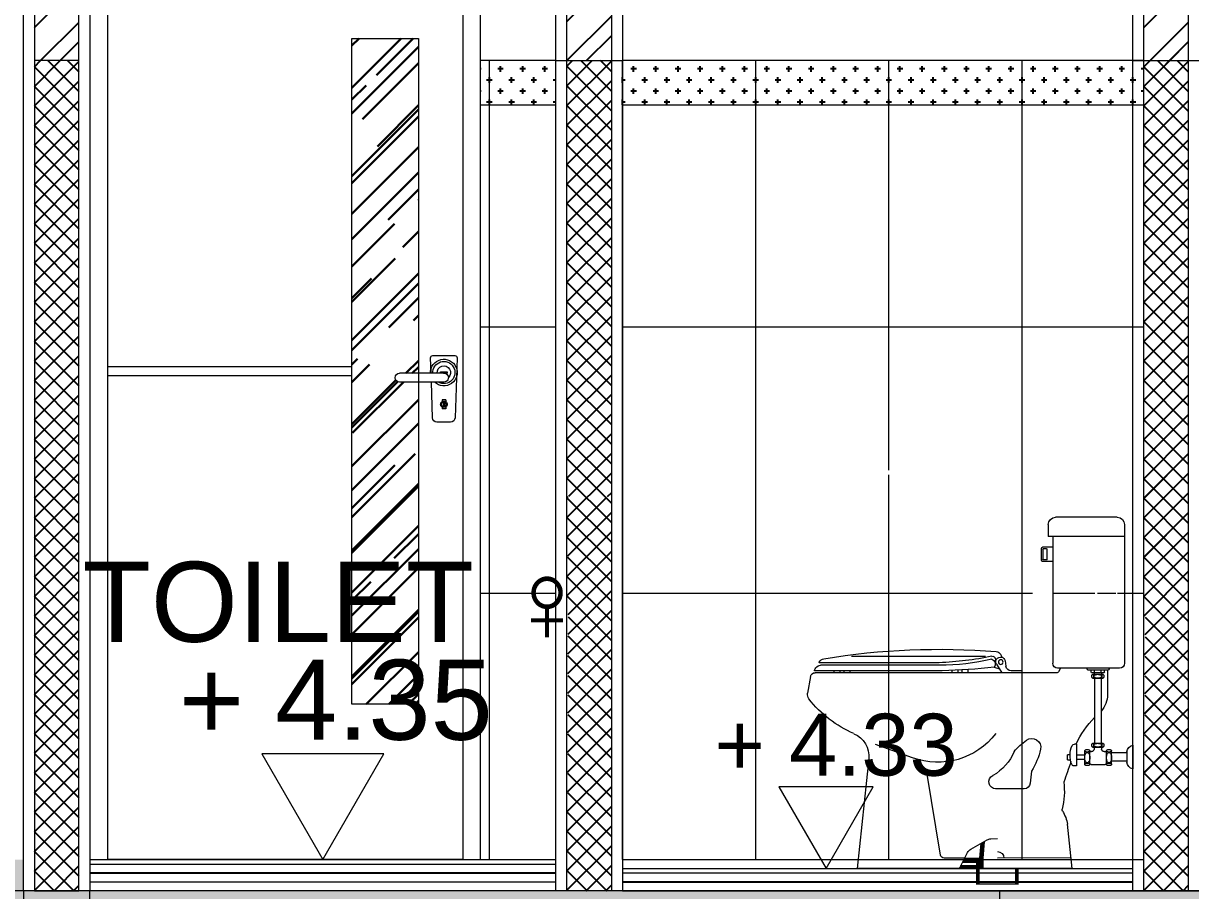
# Model space of a CAD drawing. Header units: inches. Extents: x 249 to 1192, y -18 to 440.
# Drawn here: x 709.232 to 711.862, y 185.342 to 187.296 of the extents above; entities that cross this region are included whole.
import ezdxf
from ezdxf.enums import TextEntityAlignment as Align

# ---------------------------------------------------------------- set-up
doc = ezdxf.new("R2010")
doc.units = ezdxf.units.IN
doc.header["$MEASUREMENT"] = 0
for name, color, linetype, lineweight in [('ARSIR BETON', 8, 'Continuous', 0), ('ARSIR KERAMIK', 66, 'Continuous', 25), ('ARSIR WARNA', 66, 'Continuous', 0), ('BALOK', 3, 'Continuous', 20), ('DINDING', 6, 'Continuous', 0), ('DINDING2', 137, 'Continuous', 20), ('KACA', 141, 'Continuous', 30), ('KUSEN', 16, 'Continuous', 15), ('LANTAI', 135, 'Continuous', 9), ('SANITAIR', 6, 'Continuous', 9), ('TEXT (KET. RUANG)', 7, 'Continuous', 5)]:
    doc.layers.add(name, color=color, linetype=linetype, lineweight=lineweight)
doc.layers.add('ARSIR DINDING', color=64, linetype='Continuous')
doc.styles.get("Standard").update_dxf_attribs({"font": 'arial.ttf'})
doc.linetypes.add('BATTING', pattern='A,0.0001,-0.1,[134,ltypeshp.shx,S=0.1,R=0,X=-0.1,Y=0],-0.2,[134,ltypeshp.shx,S=0.1,R=180,X=0.1,Y=0],-0.1', length=0.4001)
pattern_1 = [(135, (709.256963, 185.342144), (-0.0220971, -0.0220971), []), (225, (709.256963, 185.342144), (0.0220971, -0.0220971), [])]
pattern_2 = [(45, (711.75667, 185.34214), (-0.0662913, 0.0662913), []), (45, (711.80087, 185.34214), (-0.0662913, 0.0662913), [])]

# ---------------------------------------------------------------- blocks, each defined once
blk = doc.blocks.new('B1')
at = {"layer": 'ARSIR BETON'}
blk.add_hatch(color=256, dxfattribs=at).paths.add_polyline_path([(364.6452, 149.9333), (364.1952, 149.9333), (364.1952, 149.2333), (364.6452, 149.2333)])
at = {"layer": 'BALOK'}
blk.add_lwpolyline([(364.1952, 149.9333), (364.6452, 149.9333), (364.6452, 149.2333), (364.1952, 149.2333)], close=True, dxfattribs=at)
blk = doc.blocks.new('PEIL LANTAI')
at = {"color": 1}
blk.add_lwpolyline([(2106.6594, 1042.5757), (2106.7974, 1042.3367), (2106.9353, 1042.5757)], close=True, dxfattribs=at)
for tag, p in [('RUANG', (2106.8265, 1042.7751)), ('ELEVASI', (2106.8265, 1042.5535))]:
    blk.add_attdef(tag, text='', height=0.1812).set_placement(p, align=Align.BOTTOM_CENTER)
blk = doc.blocks.new('HANDEL')
at = {"elevation": -400}
blk.add_lwpolyline([(849.93, 208.99), (850.05, 212.47, 0.424007), (849.55, 212.99), (844.58, 212.99, 0.424007), (844.08, 212.47), (844.53, 198.96, 0.404487), (845.53, 197.99), (848.6, 197.99, 0.404487), (849.6, 198.96), (849.86, 206.99)], format="xyb", dxfattribs=at)
blk.add_lwpolyline([(847.82, 209.31), (846.29, 209.31), (846.29, 208.98), (847.82, 208.98)], close=True, dxfattribs=at)
for points in [[(847.04, 208.99), (857.04, 208.99)], [(847.04, 206.99), (857.04, 206.99)], [(846.64, 202.99), (846.64, 202.62)], [(846.64, 202.99), (847.44, 202.99)], [(847.44, 202.99), (847.44, 202.62)], [(846.64, 201.35), (846.64, 200.99)], [(846.64, 200.99), (847.44, 200.99)], [(846.94, 202.39), (847.14, 202.39)], [(846.94, 202.39), (846.94, 201.59)], [(846.94, 201.99), (847.14, 201.99)], [(846.94, 201.59), (847.14, 201.59)], [(847.04, 202.39), (847.04, 201.59)], [(847.14, 202.39), (847.14, 201.59)], [(847.44, 201.35), (847.44, 200.99)]]:
    blk.add_lwpolyline(points, dxfattribs=at)
for radius in [0.65, 0.55]:
    blk.add_circle((847.04, 201.99, -400), radius)
for centre, radius, start, end in [((847.05, 209.15, -400), 3, 356.9512, 313.9576), ((847.05, 209.15, -400), 2.5, 356.3406, 300.2513), ((847.05, 209.15, -400), 1.5, 353.8937, 227.3816), ((847.04, 207.99, -400), 1, 83.8945, 270), ((857.04, 207.99, -400), 1, 270, 90), ((847.04, 201.99, -400), 0.75, 122.231, 237.769), ((847.04, 201.99, -400), 0.75, 302.231, 57.769)]:
    blk.add_arc(centre, radius, start, end)
blk = doc.blocks.new('*X374')
at = {"color": 0}
for p, q in [((4.37, 0.98), (4.37, 4.92)), ((4.5, 0.98), (4.5, 4.92)), ((4.62, 0.98), (4.62, 4.92)), ((4.75, 0.98), (4.75, 4.92)), ((4.87, 0.98), (4.87, 4.92)), ((14.25, 0.98), (14.25, 4.92)), ((14.38, 0.98), (14.38, 4.92)), ((14.5, 0.98), (14.5, 4.92)), ((14.62, 0.98), (14.62, 4.92)), ((14.75, 0.98), (14.75, 4.92))]:
    blk.add_line(p, q, dxfattribs=at)
blk = doc.blocks.new('*X375')
at = {"color": 0}
for p, q in [((14.25, 4.92), (14.25, 6.42)), ((14.38, 4.92), (14.38, 6.42)), ((14.5, 4.92), (14.5, 6.42)), ((14.62, 4.92), (14.62, 6.42)), ((14.75, 4.92), (14.75, 6.42))]:
    blk.add_line(p, q, dxfattribs=at)
blk = doc.blocks.new('*X376')
at = {"color": 0}
for p, q in [((215.62, 77.26), (215.62, 77.96)), ((215.75, 77.26), (215.75, 77.96)), ((215.87, 77.26), (215.87, 77.96)), ((216, 77.26), (216, 77.96)), ((216.12, 77.26), (216.12, 77.96)), ((216.25, 77.26), (216.25, 77.96)), ((216.37, 77.26), (216.37, 77.96)), ((216.5, 77.26), (216.5, 77.96)), ((216.62, 77.26), (216.62, 77.96)), ((216.75, 77.26), (216.75, 77.96)), ((216.87, 77.26), (216.87, 77.96)), ((217, 77.26), (217, 77.96)), ((217.12, 77.26), (217.12, 77.96)), ((217.25, 77.26), (217.25, 77.96)), ((217.37, 77.26), (217.37, 77.96)), ((217.5, 77.26), (217.5, 77.96)), ((217.62, 77.26), (217.62, 77.96)), ((217.75, 77.26), (217.75, 77.96)), ((217.87, 77.26), (217.87, 77.96)), ((218, 77.26), (218, 77.96)), ((218.12, 77.26), (218.12, 77.96)), ((218.25, 77.26), (218.25, 77.96)), ((218.37, 77.26), (218.37, 77.96)), ((218.5, 77.26), (218.5, 77.96)), ((218.62, 77.26), (218.62, 77.96)), ((218.75, 77.26), (218.75, 77.96)), ((218.87, 77.26), (218.87, 77.96)), ((219, 77.26), (219, 77.96)), ((219.12, 77.26), (219.12, 77.96)), ((219.25, 77.26), (219.25, 77.96)), ((219.37, 77.26), (219.37, 77.96)), ((219.5, 77.26), (219.5, 77.73)), ((219.62, 77.26), (219.62, 77.48))]:
    blk.add_line(p, q, dxfattribs=at)
blk = doc.blocks.new('*X377')
at = {"color": 0}
for p, q in [((213.5, 83.75), (213.66, 83.9)), ((213.55, 83.44), (213.52, 83.46)), ((213.53, 83.42), (213.88, 83.77)), ((213.55, 83.09), (214.11, 83.65)), ((213.72, 82.91), (213.55, 83.08)), ((213.58, 82.76), (214.32, 83.51)), ((213.9, 82.38), (213.58, 82.69)), ((213.6, 82.43), (214.35, 83.18)), ((214.08, 83.26), (213.63, 83.7)), ((213.63, 82.11), (214.37, 82.85)), ((214.08, 81.85), (213.63, 82.29)), ((213.65, 81.78), (214.4, 82.52)), ((213.68, 81.45), (214.42, 82.2)), ((214.25, 82.73), (213.81, 83.17)), ((214.42, 82.21), (213.99, 82.64)), ((214.33, 83.36), (214.16, 83.53)), ((214.45, 81.82), (214.16, 82.11)), ((214.36, 82.97), (214.34, 83)), ((213.72, 81.49), (213.67, 81.54)), ((213.9, 80.96), (213.7, 81.16)), ((213.71, 81.12), (214.45, 81.87)), ((213.73, 80.79), (214.48, 81.54)), ((214.08, 80.43), (213.73, 80.78)), ((213.76, 80.47), (214.5, 81.21)), ((213.78, 80.14), (214.53, 80.88)), ((213.8, 78.39), (215.28, 79.87)), ((213.8, 78.75), (214.92, 79.87)), ((213.8, 79.1), (214.57, 79.87)), ((213.8, 79.45), (214.22, 79.87)), ((213.8, 79.81), (213.86, 79.87)), ((213.8, 78.04), (215.63, 79.87)), ((213.9, 79.55), (213.8, 79.65)), ((214.08, 79.02), (213.8, 79.29)), ((214.25, 81.32), (213.81, 81.76)), ((214.25, 79.9), (213.81, 80.35)), ((213.86, 79.87), (214.55, 80.55)), ((214.43, 80.79), (213.99, 81.23)), ((214.43, 79.37), (213.99, 79.81)), ((214.57, 80.29), (214.16, 80.7)), ((214.61, 78.84), (214.16, 79.28)), ((214.22, 79.87), (214.58, 80.23)), ((214.48, 81.44), (214.34, 81.58)), ((214.6, 79.91), (214.34, 80.17)), ((214.96, 79.2), (214.52, 79.64)), ((214.57, 79.87), (214.6, 79.9)), ((214.78, 79.73), (214.64, 79.87)), ((215.04, 78.76), (214.7, 79.11)), ((214.88, 78.76), (215.99, 79.87)), ((215.31, 79.55), (215, 79.87)), ((215.49, 79.02), (215.05, 79.46)), ((215.23, 78.76), (216.34, 79.87)), ((215.84, 79.37), (215.4, 79.81)), ((215.58, 78.76), (216.69, 79.87)), ((216.02, 78.84), (215.58, 79.28)), ((216.37, 79.2), (215.93, 79.64)), ((215.94, 78.76), (217.05, 79.87)), ((216.2, 79.73), (216.06, 79.87)), ((216.46, 78.76), (216.11, 79.11)), ((216.29, 78.76), (217.4, 79.87)), ((216.73, 79.55), (216.41, 79.87)), ((216.91, 79.02), (216.46, 79.46)), ((216.64, 78.76), (217.75, 79.87)), ((217.26, 79.37), (216.82, 79.81)), ((217.44, 78.84), (216.99, 79.28)), ((217, 78.76), (218.11, 79.87)), ((217.35, 78.76), (218.42, 79.83)), ((217.79, 79.2), (217.35, 79.64)), ((217.61, 79.73), (217.47, 79.87)), ((217.87, 78.76), (217.52, 79.11)), ((217.7, 78.76), (218.54, 79.59)), ((218.14, 79.55), (217.82, 79.87)), ((218.32, 79.02), (217.88, 79.46)), ((218.06, 78.76), (218.66, 79.36)), ((218.63, 79.41), (218.23, 79.81)), ((218.85, 78.84), (218.41, 79.28)), ((218.41, 78.76), (218.78, 79.13)), ((213.8, 77.68), (214.8, 78.68)), ((213.8, 77.33), (214.8, 78.33)), ((213.9, 78.14), (213.8, 78.23)), ((214.08, 77.6), (213.8, 77.88)), ((214.25, 78.49), (213.81, 78.93)), ((214.07, 77.26), (213.81, 77.52)), ((214.43, 77.96), (213.99, 78.4)), ((214.08, 77.26), (214.8, 77.98)), ((214.61, 77.43), (214.16, 77.87)), ((214.78, 78.31), (214.34, 78.75)), ((214.42, 77.26), (214.34, 77.34)), ((214.44, 77.26), (214.8, 77.62)), ((214.8, 77.94), (214.52, 78.22)), ((214.8, 77.59), (214.7, 77.69)), ((214.79, 77.26), (214.8, 77.27)), ((215.4, 78.76), (215.23, 78.93)), ((216.81, 78.76), (216.64, 78.93)), ((218.23, 78.76), (218.05, 78.93)), ((218.77, 78.76), (218.9, 78.89))]:
    blk.add_line(p, q, dxfattribs=at)
blk = doc.blocks.new('KLOS')
for p, q in [((400.49, 129.24), (400.49, 98)), ((402.14, 130.89), (416.02, 130.89)), ((417.67, 129.24), (417.67, 126.56)), ((400.49, 126.56), (417.67, 126.56)), ((416.67, 126.56), (416.67, 98)), ((416.67, 124.19), (418.93, 124.19)), ((417.95, 121.41), (417.95, 123.7)), ((418.06, 123.81), (418.8, 123.81)), ((418.91, 123.7), (418.91, 121.41)), ((419.2, 121.24), (419.2, 123.92)), ((418.06, 121.3), (418.8, 121.3)), ((416.67, 120.96), (418.93, 120.96)), ((428.09, 99.36), (428.39, 99.97)), ((427.4, 98.54), (427.2, 97.33)), ((429.34, 97.78), (428.11, 95.89)), ((429.41, 98.82), (429.72, 99.31)), ((429.93, 98.65), (429.52, 98.34)), ((431.82, 99.57), (462.03, 99.57)), ((442.12, 97.56), (468.95, 97.56)), ((442.26, 98.1), (469.17, 98.1)), ((401.59, 96.9), (415.57, 96.9)), ((403.98, 96.76), (403.98, 96.9)), ((404.25, 96.48), (408.66, 96.48)), ((404.29, 96.48), (404.29, 90.96)), ((404.99, 95.99), (404.99, 96.48)), ((405.16, 95.83), (407.81, 95.83)), ((407.66, 95.52), (405.35, 95.52)), ((405.65, 95.83), (405.65, 95.52)), ((405.78, 95.83), (405.78, 96.48)), ((407.26, 95.83), (407.26, 96.48)), ((407.36, 95.83), (407.36, 95.52)), ((407.98, 95.99), (407.98, 96.48)), ((408.93, 96.76), (408.93, 96.9)), ((414.94, 96.9), (415.38, 96.05)), ((415.64, 95.89), (470.22, 95.89)), ((423.64, 96.33), (426.02, 96.33)), ((423.64, 96.33), (423.64, 95.89)), ((429.82, 97.11), (428.66, 96.73)), ((435.76, 96.61), (435.76, 95.89)), ((437.12, 96.52), (437.12, 95.89)), ((438.03, 96.46), (438.03, 95.89)), ((439.38, 96.39), (439.38, 95.89)), ((441.56, 96.29), (470.22, 96.29)), ((462.36, 96.29), (462.36, 95.89)), ((463.72, 96.29), (463.72, 95.89)), ((464.63, 96.29), (464.63, 95.89)), ((465.99, 96.29), (465.99, 95.89)), ((471.21, 95.06), (471.9, 91.28)), ((407.66, 94.65), (405.35, 94.65)), ((405.76, 94.65), (405.76, 79.98)), ((407.24, 94.65), (407.24, 79.98)), ((398.61, 79.56), (398.61, 74.21)), ((407.66, 79.98), (405.35, 79.98)), ((407.66, 79.11), (405.35, 79.11)), ((405.65, 79.11), (405.65, 78.67)), ((407.36, 79.11), (407.36, 78.67)), ((411.31, 79.78), (411.78, 79.78)), ((411.31, 79.78), (411.31, 74.9)), ((448.24, 76.7), (456.62, 79.72)), ((399.93, 78.03), (399.93, 75.74)), ((399.93, 77.8), (403.4, 77.8)), ((403.4, 75.24), (403.4, 78.3)), ((404.55, 75.24), (404.55, 78.3)), ((405.1, 78.12), (404.55, 78.12)), ((408.31, 78.12), (407.91, 78.12)), ((408.31, 75.24), (408.31, 78.3)), ((409.45, 75.24), (409.45, 78.3)), ((409.45, 77.28), (411.31, 77.28)), ((409.45, 76.32), (411.31, 76.32)), ((413.18, 77.45), (412.74, 77.45)), ((413.34, 76.34), (413.34, 77.29)), ((458.13, 76.52), (460.71, 51.79)), ((399.93, 75.96), (403.4, 75.96)), ((408.03, 75.24), (404.83, 75.24)), ((411.31, 74.9), (411.86, 74.9)), ((412.64, 76.18), (413.18, 76.18)), ((421.45, 73.7), (421.72, 70.97)), ((441.97, 54.81), (445.01, 73.49)), ((423.09, 69.73), (429.52, 69.73)), ((412.31, 51.79), (413.37, 61.74)), ((430.62, 58.44), (429.11, 58.52)), ((435.13, 56.1), (431.42, 58.21)), ((432.35, 54.13), (432.06, 57.84)), ((433.07, 54.13), (432.81, 57.41)), ((437.68, 51.79), (435.84, 55.36)), ((412.57, 54.16), (429.11, 54.14)), ((432.35, 51.79), (432.35, 54.13)), ((436.48, 54.13), (432.35, 54.13)), ((433.25, 48.25), (433.25, 53.13)), ((433.25, 53.13), (436.99, 53.13)), ((436.48, 54.13), (441.1, 54.12)), ((412.31, 51.79), (460.71, 51.79)), ((423.72, 51.79), (434.5, 51.79)), ((424.98, 48.25), (424.98, 51.79)), ((433.88, 52.41), (437.36, 52.41)), ((424.35, 48.25), (433.88, 48.25))]:
    blk.add_line(p, q)
for points in [[(405.35, 95.52, 0.174842), (405.27, 95.49, 0.104178), (405.2, 95.39, 0.064893), (405.15, 95.26, 0.051045), (405.13, 95.08, 0.051045), (405.15, 94.91, 0.064893), (405.2, 94.78, 0.104178), (405.27, 94.68, 0.174842), (405.35, 94.65, 0.174842), (405.42, 94.68, 0.104178), (405.5, 94.78, 0.064893), (405.55, 94.91, 0.051045), (405.56, 95.08, 0.051045), (405.55, 95.26, 0.064893), (405.5, 95.39, 0.104178), (405.42, 95.49, 0.174842)], [(406.51, 95.52, 0.050362), (406.16, 95.48, 0.064195), (405.89, 95.39, 0.103849), (405.69, 95.23, 0.176597), (405.63, 95.08, 0.176597), (405.69, 94.94, 0.103849), (405.89, 94.78, 0.064195), (406.16, 94.69, 0.050362), (406.51, 94.65, 0.050362), (406.87, 94.69, 0.064195), (407.13, 94.78, 0.103849), (407.34, 94.94, 0.176597), (407.39, 95.08, 0.176597), (407.34, 95.23, 0.103849), (407.13, 95.39, 0.064195), (406.87, 95.48, 0.050362)], [(407.66, 95.52, 0.174842), (407.58, 95.49, 0.104178), (407.5, 95.39, 0.064893), (407.46, 95.26, 0.051045), (407.44, 95.08, 0.051045), (407.46, 94.91, 0.064893), (407.5, 94.78, 0.104178), (407.58, 94.68, 0.174842), (407.66, 94.65, 0.174842), (407.73, 94.68, 0.104178), (407.81, 94.78, 0.064893), (407.85, 94.91, 0.051045), (407.87, 95.08, 0.051045), (407.85, 95.26, 0.064893), (407.81, 95.39, 0.104178), (407.73, 95.49, 0.174842)], [(405.35, 79.98, 0.174842), (405.27, 79.95, 0.104178), (405.2, 79.85, 0.064893), (405.15, 79.72, 0.051045), (405.13, 79.55, 0.051045), (405.15, 79.37, 0.064893), (405.2, 79.24, 0.104178), (405.27, 79.14, 0.174842), (405.35, 79.11, 0.174842), (405.42, 79.14, 0.104178), (405.5, 79.24, 0.064893), (405.55, 79.37, 0.051045), (405.56, 79.55, 0.051045), (405.55, 79.72, 0.064893), (405.5, 79.85, 0.104178), (405.42, 79.95, 0.174842)], [(406.51, 79.98, 0.050362), (406.16, 79.94, 0.064195), (405.89, 79.85, 0.103849), (405.69, 79.69, 0.176597), (405.63, 79.55, 0.176597), (405.69, 79.4, 0.103849), (405.89, 79.24, 0.064195), (406.16, 79.15, 0.050362), (406.51, 79.11, 0.050362), (406.87, 79.15, 0.064195), (407.13, 79.24, 0.103849), (407.34, 79.4, 0.176597), (407.39, 79.55, 0.176597), (407.34, 79.69, 0.103849), (407.13, 79.85, 0.064195), (406.87, 79.94, 0.050362)], [(407.66, 79.98, 0.174842), (407.58, 79.95, 0.104178), (407.5, 79.85, 0.064893), (407.46, 79.72, 0.051045), (407.44, 79.55, 0.051045), (407.46, 79.37, 0.064893), (407.5, 79.24, 0.104178), (407.58, 79.14, 0.174842), (407.66, 79.11, 0.174842), (407.73, 79.14, 0.104178), (407.81, 79.24, 0.064893), (407.85, 79.37, 0.051045), (407.87, 79.55, 0.051045), (407.85, 79.72, 0.064893), (407.81, 79.85, 0.104178), (407.73, 79.95, 0.174842)], [(404.55, 78.3, 0.174842), (404.52, 78.39, 0.104178), (404.38, 78.5, 0.064893), (404.21, 78.56, 0.051045), (403.98, 78.58, 0.051045), (403.74, 78.56, 0.064893), (403.57, 78.5, 0.104178), (403.44, 78.39, 0.174842), (403.4, 78.3, 0.174842), (403.44, 78.2, 0.104178), (403.57, 78.09, 0.064893), (403.74, 78.03, 0.051045), (403.98, 78.01, 0.051045), (404.21, 78.03, 0.064893), (404.38, 78.09, 0.104178), (404.52, 78.2, 0.174842)], [(404.55, 76.75, 0.050362), (404.5, 77.23, 0.064195), (404.38, 77.58, 0.103849), (404.17, 77.85, 0.176597), (403.98, 77.92, 0.176597), (403.78, 77.85, 0.103849), (403.57, 77.58, 0.064195), (403.45, 77.23, 0.050362), (403.4, 76.75, 0.050362), (403.45, 76.28, 0.064195), (403.57, 75.93, 0.103849), (403.78, 75.66, 0.176597), (403.98, 75.59, 0.176597), (404.17, 75.66, 0.103849), (404.38, 75.93, 0.064195), (404.5, 76.28, 0.050362)], [(409.45, 78.3, 0.174842), (409.42, 78.39, 0.104178), (409.29, 78.5, 0.064893), (409.11, 78.56, 0.051045), (408.88, 78.58, 0.051045), (408.65, 78.56, 0.064893), (408.47, 78.5, 0.104178), (408.34, 78.39, 0.174842), (408.31, 78.3, 0.174842), (408.34, 78.2, 0.104178), (408.47, 78.09, 0.064893), (408.65, 78.03, 0.051045), (408.88, 78.01, 0.051045), (409.11, 78.03, 0.064893), (409.29, 78.09, 0.104178), (409.42, 78.2, 0.174842)], [(409.45, 76.75, 0.050362), (409.41, 77.23, 0.064195), (409.29, 77.58, 0.103849), (409.07, 77.85, 0.176597), (408.88, 77.92, 0.176597), (408.69, 77.85, 0.103849), (408.47, 77.58, 0.064195), (408.35, 77.23, 0.050362), (408.31, 76.75, 0.050362), (408.35, 76.28, 0.064195), (408.47, 75.93, 0.103849), (408.69, 75.66, 0.176597), (408.88, 75.59, 0.176597), (409.07, 75.66, 0.103849), (409.29, 75.93, 0.064195), (409.41, 76.28, 0.050362)], [(404.55, 75.24, 0.174842), (404.52, 75.33, 0.104178), (404.38, 75.44, 0.064893), (404.21, 75.5, 0.051045), (403.98, 75.52, 0.051045), (403.74, 75.5, 0.064893), (403.57, 75.44, 0.104178), (403.44, 75.33, 0.174842), (403.4, 75.24, 0.174842), (403.44, 75.14, 0.104178), (403.57, 75.03, 0.064893), (403.74, 74.97, 0.051045), (403.98, 74.95, 0.051045), (404.21, 74.97, 0.064893), (404.38, 75.03, 0.104178), (404.52, 75.14, 0.174842)], [(409.45, 75.24, 0.174842), (409.42, 75.33, 0.104178), (409.29, 75.44, 0.064893), (409.11, 75.5, 0.051045), (408.88, 75.52, 0.051045), (408.65, 75.5, 0.064893), (408.47, 75.44, 0.104178), (408.34, 75.33, 0.174842), (408.31, 75.24, 0.174842), (408.34, 75.14, 0.104178), (408.47, 75.03, 0.064893), (408.65, 74.97, 0.051045), (408.88, 74.95, 0.051045), (409.11, 74.97, 0.064893), (409.29, 75.03, 0.104178), (409.42, 75.14, 0.174842)]]:
    blk.add_lwpolyline(points, format="xyb", close=True)
blk.add_circle((428.38, 98.28), 0.526)
for centre, radius, start, end in [((402.14, 129.24), 1.65, 90, 180), ((416.02, 129.24), 1.65, 0, 90), ((418.06, 123.7), 0.11, 90, 180), ((418.8, 123.7), 0.11, 0, 90), ((418.93, 123.92), 0.275, 0, 90), ((418.06, 121.41), 0.11, 180, 270), ((418.8, 121.41), 0.11, 270, 0), ((418.93, 121.24), 0.275, 270, 0), ((429.46, 99.44), 1.2, 94.2196, 153.8291), ((442.3, -58.59), 159.75, 80.6514, 94.6412), ((401.59, 98), 1.1, 180, 270), ((415.57, 98), 1.1, 270, 0), ((426.02, 97.52), 1.2, 270, 350.587), ((428.45, 98.36), 1.06, 326.4313, 170.587), ((430.84, 97.81), 1.23, 112.241, 214.6764), ((430.23, 98.98), 0.599, 77.3147, 147.4894), ((446.3, 179.95), 81.94, 258.7836, 267.1715), ((442.16, 147.83), 50.28, 256.4435, 269.958), ((467.95, 97.57), 1.49, 28.1454, 78.5747), ((468.95, 96.36), 1.2, 60.7713, 90), ((469.17, 98.22), 0.12, 270, 28.1454), ((468.68, 95.88), 1.75, 19.0203, 60.7713), ((404.25, 96.76), 0.275, 180, 270), ((405.16, 95.99), 0.165, 180, 270), ((407.81, 95.99), 0.165, 270, 0), ((408.66, 96.76), 0.275, 270, 360), ((415.64, 96.19), 0.3, 207.077, 270), ((449.66, 295.46), 199.34, 264.2898, 267.6727), ((470.22, 96.41), 0.12, 270, 19.0203), ((470.22, 94.89), 1, 10.3142, 90), ((409.85, 91), 5.56, 180.417, 222.7003), ((451.51, 105.51), 25.38, 293.0652, 322.2631), ((470.27, 90.98), 1.65, 322.2631, 10.3142), ((391.33, 70.44), 22.13, 24.9542, 44.0405), ((442.6, 92.2), 16.49, 217.488, 290.009), ((463.6, 77.09), 5.5, 113.0652, 185.9544), ((398.32, 77.98), 1.61, 1.9066, 79.3868), ((411.78, 79.23), 0.55, 23.7851, 90), ((407.29, 77.25), 5.46, 338.5533, 23.7851), ((421.38, 79.05), 2.02, 54.3193, 191.4486), ((414.69, 69.16), 13.95, 40.0634, 55.7023), ((405.1, 78.67), 0.55, 270, 0), ((407.91, 78.67), 0.55, 180, 270), ((413.18, 77.29), 0.165, 0, 90), ((413.18, 76.34), 0.165, 270, 0), ((434.69, 82.09), 15.67, 192.6887, 212.363), ((435.76, 82.43), 11.24, 202.4297, 239.959), ((398.32, 75.79), 1.61, 280.6132, 358.0934), ((404.83, 75.51), 0.275, 180, 270), ((408.03, 75.51), 0.275, 270, 0), ((411.86, 75.45), 0.55, 270, 338.5533), ((546.21, 119.68), 140.65, 198.1546, 200.152), ((429.64, 69.15), 15.6, 172.3685, 194.994), ((429.5, 71.28), 1.55, 269.2739, 66.1629), ((423.09, 71.11), 1.37, 185.6507, 270), ((419.83, 60.98), 6.51, 145.1098, 173.2448), ((414.08, 64.98), 0.5, 325.1098, 14.994), ((430.53, 56.65), 1.8, 60.4005, 87.1043), ((429.13, 54.14), 1.47, 90.6794, 180), ((434.25, 54.53), 1.8, 27.2582, 60.4005), ((441.1, 55.02), 0.898, 269.9253, 346.5766)]:
    blk.add_arc(centre, radius, start, end)
at = {"xscale": 0.898366, "yscale": 0.898366, "zscale": 0.898366}
for name, p in [('*X377', (240.28, -17.62)), ('*X375', (420.53, 47.37)), ('*X374', (420.53, 47.37)), ('*X376', (240.28, -17.62))]:
    blk.add_blockref(name, p, dxfattribs=at)
blk = doc.blocks.new('potongan dd')
at = {"layer": 'ARSIR BETON'}
h = blk.add_hatch(color=256, dxfattribs=at)
h.paths.add_polyline_path([(693.2572, 185.1921), (693.2572, 185.3421), (693.1072, 185.3421), (692.9572, 185.3421), (692.9572, 184.6421), (693.2572, 184.6421)])
h.paths.add_polyline_path([(695.3067, 185.3421), (693.2572, 185.3421), (693.2572, 185.1921), (695.3067, 185.1921)])
h.paths.add_polyline_path([(719.7567, 185.1921), (719.7567, 185.3421), (703.4572, 185.3421), (703.4572, 185.1921)])
h.paths.add_polyline_path([(697.7072, 185.1921), (697.7072, 185.3421), (695.7567, 185.3421), (695.7567, 185.1921)])
h = blk.add_hatch(color=256, dxfattribs=at)
h.paths.add_polyline_path([(709.357, 185.3421), (709.257, 185.3421), (709.257, 185.0421), (709.357, 185.0421)])
h.paths.add_polyline_path([(709.257, 185.3421), (709.232, 185.3421), (709.232, 185.0421), (709.257, 185.0421)])
h.paths.add_polyline_path([(709.382, 185.3421), (709.357, 185.3421), (709.357, 185.0421), (709.382, 185.0421)])
h = blk.add_hatch(color=256, dxfattribs=at)
h.paths.add_polyline_path([(709.382, 185.3421), (709.382, 185.1921), (711.3067, 185.1921), (711.3067, 185.3421)])
h.paths.add_polyline_path([(716.1454, 185.1921), (716.1454, 185.3421), (711.7567, 185.3421), (711.7567, 185.1921), (711.8822, 185.1921)])
at = {"layer": 'ARSIR DINDING'}
h = blk.add_hatch(dxfattribs=at)
h.set_pattern_fill('ANSI32', color=256, scale=0.25, style=0)
h.set_pattern_definition([(45, (709.25696, 185.34214), (-0.0662913, 0.0662913), []), (45, (709.30116, 185.34214), (-0.0662913, 0.0662913), [])])
h.paths.add_polyline_path([(709.357, 190.9421), (709.257, 190.9421), (709.257, 187.2121), (709.357, 187.2121)])
h = blk.add_hatch(dxfattribs=at)
h.set_pattern_fill('ANSI32', color=256, scale=0.25, style=0)
h.set_pattern_definition([(45, (709.25696, 185.34214), (-0.0662913, 0.0662913), []), (45, (709.30116, 185.34214), (-0.0662913, 0.0662913), [])])
h.paths.add_polyline_path([(709.357, 190.9421), (709.257, 190.9421), (709.257, 187.2121), (709.357, 187.2121)])
h = blk.add_hatch(dxfattribs=at)
h.set_pattern_fill('ANSI32', color=256, scale=0.25, style=0)
h.set_pattern_definition(pattern_2)
h.paths.add_polyline_path([(711.8567, 188.6021), (711.7567, 188.6021), (711.7567, 185.3421), (711.8567, 185.3421)])
h = blk.add_hatch(dxfattribs=at)
h.set_pattern_fill('ANSI32', color=256, scale=0.25, style=0)
h.set_pattern_definition(pattern_2)
h.paths.add_polyline_path([(711.8567, 188.4221), (711.7567, 188.4221), (711.7567, 187.2121), (711.8567, 187.2121)])
h = blk.add_hatch(dxfattribs=at)
h.set_pattern_fill('ANSI32', color=256, scale=0.25, style=0)
h.set_pattern_definition([(45, (710.45676, 187.21214), (-0.066291, 0.066291), []), (45, (710.50096, 187.21214), (-0.066291, 0.066291), [])])
h.paths.add_polyline_path([(710.5568, 187.7521), (710.4568, 187.7521), (710.4568, 187.2121), (710.5568, 187.2121)])
h = blk.add_hatch(dxfattribs=at)
h.set_pattern_fill('ANSI37', color=256, scale=0.25, angle=90, style=0)
h.set_pattern_definition(pattern_1)
h.paths.add_polyline_path([(709.357, 187.2121), (709.257, 187.2121), (709.257, 185.3421), (709.357, 185.3421)])
h = blk.add_hatch(dxfattribs=at)
h.set_pattern_fill('ANSI37', color=256, scale=0.25, angle=90, style=0)
h.set_pattern_definition(pattern_1)
h.paths.add_polyline_path([(709.357, 187.2121), (709.257, 187.2121), (709.257, 185.3421), (709.357, 185.3421)])
h = blk.add_hatch(dxfattribs=at)
h.set_pattern_fill('ANSI37', color=256, scale=0.25, angle=90, style=0)
h.set_pattern_definition([(135, (710.456764, 185.122144), (-0.0220971, -0.0220971), []), (225, (710.456764, 185.122144), (0.0220971, -0.0220971), [])])
h.paths.add_polyline_path([(710.5568, 187.2121), (710.4568, 187.2121), (710.4568, 186.2317), (710.4665, 186.2305), (710.4568, 186.2296), (710.4568, 186.2071), (710.4665, 186.2059), (710.4568, 186.205), (710.4568, 186.0963), (710.4665, 186.0951), (710.4568, 186.0942), (710.4568, 185.9682), (710.4593, 185.9682), (710.4593, 185.9366), (710.4568, 185.3421), (710.5568, 185.3421), (710.5568, 186.2278), (710.5423, 186.2292), (710.5568, 186.2307), (710.5568, 186.2479), (710.5423, 186.2493), (710.5568, 186.2508)])
h = blk.add_hatch(dxfattribs=at)
h.set_pattern_fill('ANSI37', color=256, scale=0.25, angle=90, style=0)
h.set_pattern_definition([(135, (711.75667, 185.342144), (-0.0220971, -0.0220971), []), (225, (711.75667, 185.342144), (0.0220971, -0.0220971), [])])
h.paths.add_polyline_path([(711.8567, 187.2121), (711.7567, 187.2121), (711.7567, 186.2317), (711.7664, 186.2305), (711.7567, 186.2296), (711.7567, 186.2071), (711.7664, 186.2059), (711.7567, 186.205), (711.7567, 186.0963), (711.7664, 186.0951), (711.7567, 186.0942), (711.7567, 185.9682), (711.7592, 185.9682), (711.7592, 185.9366), (711.7567, 185.3421), (711.8567, 185.3421)])
at = {"layer": 'ARSIR KERAMIK'}
h = blk.add_hatch(dxfattribs=at)
h.set_pattern_fill('CROSS', color=256, scale=0.1, angle=90, style=0)
h.set_pattern_definition([(90, (709.381963, 187.112144), (-0.025, 0.025), [0.0125, -0.0375]), (180, (709.388213, 187.118394), (-0.025, -0.025), [0.0125, -0.0375])])
h.paths.add_polyline_path([(711.7567, 187.2121), (711.1822, 187.2121), (711.1822, 187.1121), (711.7567, 187.1121)])
h.paths.add_polyline_path([(710.5818, 187.2121), (710.5818, 187.1121), (711.1822, 187.1121), (711.1822, 187.2121)])
h.paths.add_polyline_path([(710.4318, 187.1121), (710.4318, 187.2121), (710.2622, 187.2121), (710.2622, 187.1121)])
at = {"layer": 'ARSIR WARNA'}
h = blk.add_hatch(dxfattribs=at)
h.set_pattern_fill('AR-SAND', color=256, scale=0.025, style=0)
h.set_pattern_definition([(37.5, (703.607188, 185.342144), (-0.00157483, 0.0481706), [0, -0.038, 0, -0.0425, 0, -0.040625]), (7.5, (703.60719, 185.342144), (0.0442444, 0.07055365), [0, -0.0205, 0, -0.03425, 0, -0.013125]), (327.5, (703.576438, 185.342144), (0.07785355, 0.00014148), [0, -0.0125, 0, -0.045, 0, -0.05875]), (317.5, (703.57644, 185.342144), (0.0751532, 0.0219419), [0, -0.00625, 0, -0.0295, 0, -0.03375])])
h.paths.add_polyline_path([(709.232, 185.4121), (703.6072, 185.4121), (703.6072, 185.3421), (709.232, 185.3421)])
at = {"layer": 'KACA'}
h = blk.add_hatch(dxfattribs=at)
h.set_pattern_fill('AR-RROOF', color=256, scale=0.1, angle=45, style=0)
h.set_pattern_definition([(45, (705.67144, 185.76214), (0.0848528, 0.2262742), [1.5, -0.2, 0.5, -0.1]), (45, (705.73013, 185.89155), (-0.164756, 0.0233345), [0.3, -0.033, 0.6, -0.075]), (45, (705.646696, 185.857604), (0.3203194, 0.4150717), [0.8, -0.14, 0.4, -0.1])])
h.paths.add_polyline_path([(709.9722, 185.7621), (710.1222, 185.7621), (710.1222, 186.4878), (710.0795, 186.4878, -1), (710.0795, 186.5078), (710.1222, 186.5078), (710.1222, 187.2621), (709.9722, 187.2621)])
at = {"layer": 'LANTAI'}
h = blk.add_hatch(dxfattribs=at)
h.set_pattern_fill('_USER', color=256, scale=0.3, angle=90, style=0, pattern_type=0)
h.set_pattern_definition([(90, (709.38196, 187.11214), (-0.3, 2e-17), [])])
h.paths.add_polyline_path([(711.7567, 187.2121), (711.1822, 187.2121), (711.1822, 187.1121), (711.7567, 187.1121)])
h.paths.add_polyline_path([(710.2622, 187.2121), (710.2622, 187.1121), (711.1822, 187.1121), (711.1822, 187.2121)])
h = blk.add_hatch(dxfattribs=at)
h.set_pattern_fill('_USER', color=256, scale=0.3, angle=90, style=0, pattern_type=0)
h.set_pattern_definition([(90, (709.38196, 185.41214), (-0.3, 2e-17), [])])
h.paths.add_polyline_path([(711.7567, 187.1121), (711.1822, 187.1121), (711.1822, 186.2891), (711.2069, 186.2891), (711.2102, 186.2791), (711.1675, 186.2791), (711.1675, 186.0891), (711.1825, 186.0891), (711.1822, 185.4121), (711.7567, 185.4121)])
h.paths.add_polyline_path([(711.5971, 186.4616, -0.209887), (711.6444, 186.4515, -0.172562), (711.6816, 186.3994), (711.683, 186.3993), (711.6822, 186.4188), (711.6974, 186.4167), (711.6906, 186.3982), (711.6888, 186.3984), (711.6856, 186.3754), (711.6895, 186.3754), (711.6895, 186.3658), (711.7016, 186.3658), (711.7016, 186.3419), (711.6929, 186.3419), (711.6929, 186.3295), (711.6831, 186.3295), (711.6831, 186.3197), (711.6944, 186.3197), (711.6944, 186.3121), (711.7415, 186.3121), (711.7415, 186.3103, 0.414214), (711.7397, 186.3121), (711.639, 186.3121), (711.639, 186.3197), (711.6496, 186.3197), (711.6496, 186.3295), (711.6421, 186.3295), (711.6421, 186.3419), (711.6329, 186.3419), (711.6329, 186.3658), (711.6443, 186.3658, 0.19473), (711.617, 186.4292, 0.528936), (711.597, 186.4253), (711.5906, 186.4105), (711.5658, 186.4221), (711.5749, 186.4434, -0.245225)], flags=16)
h.paths.add_polyline_path([(711.6749, 186.0456, 0.258686), (711.6772, 186.0474, -0.217342), (711.6702, 186.0443), (711.671, 186.0443, -0.033442), (711.6692, 186.0442), (711.6702, 186.0443, 0.135246)], flags=16)
h.paths.add_polyline_path([(711.6809, 186.0445, 0.327617), (711.6828, 186.0445, 0.106358), (711.6838, 186.0456, 0.341424), (711.6838, 186.0524, 0.448136), (711.6819, 186.0539, 0.159634), (711.6809, 186.0536, 0.106358), (711.6799, 186.0525, 0.071155), (711.6793, 186.051, 0.659196), (711.6803, 186.0446, -0.135258), (711.6791, 186.049), (711.6792, 186.0488, 0.149967), (711.6799, 186.0456, 0.106358)], flags=16)
h.paths.add_polyline_path([(711.6516, 186.0157, 0.074024), (711.6526, 186.0182, 0.121677), (711.6526, 186.0247, 0.074024), (711.6516, 186.0272, 0.258686), (711.6497, 186.0294, -0.217342), (711.6529, 186.0225), (711.6529, 186.0232, -0.193568), (711.6504, 186.0134, -1.266432), (711.6478, 186.007, -0.110409), (711.6421, 186.0101, 0.267512), (711.6462, 186.0063, 0.659196), (711.6526, 186.0072, -0.331135), (711.6424, 186.0083, -0.309738), (711.6469, 186.0128, 0.243384)], flags=16)
h.paths.add_polyline_path([(711.6433, 186.0328), (711.6433, 186.0313, -0.197296), (711.6431, 186.034), (711.6427, 186.034, 0.19473), (711.6462, 186.0315, 0.659196), (711.6526, 186.0325, -0.294625)], flags=16)
h.paths.add_polyline_path([(711.6566, 186.0553, -0.206477), (711.6593, 186.0491), (711.6593, 186.0496, 0.13312), (711.6586, 186.0524, 0.75415), (711.6557, 186.0536, 0.106358), (711.6547, 186.0525, 0.071155), (711.6541, 186.051, 0.659196), (711.6551, 186.0446, -0.355977)], flags=16)
h.paths.add_polyline_path([(711.6236, 186.0245), (711.6373, 186.0245), (711.6377, 186.0259), (711.6236, 186.0259)], flags=16)
h.paths.add_polyline_path([(711.503, 185.9819, 0.209199), (711.5036, 185.9744, 0.105542), (711.5051, 185.9726, 0.166401), (711.5066, 185.9721, 0.166401), (711.508, 185.9726, 0.105542), (711.5096, 185.9744, 0.068322), (711.5104, 185.9768, 0.248684), (711.5096, 185.9855, 0.105542), (711.508, 185.9873, 0.342279), (711.5051, 185.9873, 0.277246)], flags=16)
h.paths.add_polyline_path([(711.5267, 185.9875, 0.146463), (711.5161, 185.9855, 0.104788), (711.5126, 185.9826, 0.171341), (711.5117, 185.98, 0.414214), (711.5159, 185.9757), (711.5267, 185.9745)], flags=16)
h.paths.add_polyline_path([(711.547, 185.9878), (711.5465, 185.9878, 0.077388), (711.5448, 185.9855, -0.145982)], flags=16)
h.paths.add_polyline_path([(711.5749, 185.9115, -0.138216), (711.5767, 185.9141), (711.5767, 185.9143, 0.132885), (711.5744, 185.91, 0.229119), (711.5749, 185.9018, -0.169917)], flags=16)
h.paths.add_polyline_path([(711.5757, 185.8989), (711.5767, 185.8989), (711.5767, 185.8996), (711.5757, 185.9006)], flags=16)
h.paths.add_polyline_path([(711.5843, 185.9095, 0.171341), (711.5833, 185.9068, 0.239215), (711.5848, 185.9032, 0.115543), (711.5925, 185.8996, 0.105175), (711.6048, 185.8996, 0.066301), (711.6095, 185.9012, 0.104788), (711.613, 185.9041, 0.630287), (711.6097, 185.9111), (711.5903, 185.9133, 0.166769)], flags=16)
h.paths.add_polyline_path([(711.488, 186.0901, 0.670661), (711.497, 186.0879), (711.4961, 186.0859), (711.565, 186.0859, 0.371847), (711.57, 186.0901, 0.425311), (711.5718, 186.0971, -0.973727), (711.5767, 186.1006), (711.5767, 186.0562), (711.5767, 186.0486), (711.5916, 186.0486), (711.6139, 186.0437, 0.086557), (711.6097, 186.0062), (711.6155, 186.0062, -0.412249), (711.6095, 186.0121, -0.018364), (711.6098, 186.0202), (711.5916, 186.0202), (711.5916, 186.0155), (711.5756, 186.0155), (711.5673, 186.0192), (711.5673, 186.0231), (711.5529, 186.0231, 0.414214), (711.5505, 186.0207), (711.5505, 186.0077), (711.5053, 186.0077), (711.5053, 186.0636), (711.5074, 186.0636), (711.5074, 186.0728), (711.5001, 186.0728), (711.5001, 186.0795), (711.4934, 186.0795), (711.498, 186.0859), (711.4887, 186.0859)], flags=16)
h.paths.add_polyline_path([(711.5717, 186.0669, 0.444124), (711.5729, 186.0596, -0.179816), (711.5753, 186.0571), (711.5717, 186.066)], flags=0)
h.paths.add_polyline_path([(711.553, 186.0421), (711.5673, 186.0421), (711.5673, 186.0455), (711.5756, 186.0455), (711.5756, 186.0486), (711.5757, 186.0552), (711.5757, 186.0455), (711.5673, 186.0455)], flags=0)
h.paths.add_polyline_path([(711.5506, 186.0612), (711.5506, 186.0536), (711.5482, 186.0588, 0.414214)], flags=0)
h.paths.add_polyline_path([(711.6975, 186.0349, 0.106358), (711.6964, 186.0359, 0.071155), (711.6949, 186.0365, 0.659196), (711.6885, 186.0356, -0.355977), (711.6993, 186.034, -0.131409), (711.6955, 186.0316), (711.6962, 186.0324, 0.611773)], flags=16)
h.paths.add_polyline_path([(711.6964, 186.0157, 0.074024), (711.6974, 186.0182, 0.121677), (711.6974, 186.0247, 0.074024), (711.6964, 186.0272, 0.258686), (711.6945, 186.0294, -0.217342), (711.6977, 186.0225), (711.6977, 186.0232, -0.193568), (711.6952, 186.0134, -1.783524), (711.6913, 186.0088, -0.694986), (711.6888, 186.0071, 0.186264), (711.6949, 186.0062, 0.225335), (711.6975, 186.0078, 0.327617), (711.6975, 186.0097, 0.106358), (711.6964, 186.0107, 0.071155), (711.6949, 186.0113, 0.34908), (711.6908, 186.0128, 0.284638)], flags=16)
h.paths.add_polyline_path([(711.6649, 186.0089), (711.6649, 185.9897), (711.6711, 185.9897), (711.6711, 186.0086)], flags=16)
h.paths.add_polyline_path([(711.6224, 185.9012, 0.068322), (711.6233, 185.9036, 0.248684), (711.6224, 185.9124, 0.105542), (711.6208, 185.9142, 0.342279), (711.618, 185.9142, 0.277246), (711.6158, 185.9087, 0.209199), (711.6164, 185.9012, 0.105542), (711.618, 185.8994, 0.166401), (711.6194, 185.8989, 0.166401), (711.6208, 185.8994, 0.105542)], flags=16)
h.paths.add_polyline_path([(710.2622, 187.1121), (710.2622, 185.4121), (711.1822, 185.4121), (711.1825, 186.0891), (711.1575, 186.0891), (711.1575, 186.2891), (711.1822, 186.2891), (711.1822, 187.1121)])
h = blk.add_hatch(dxfattribs=at)
h.set_pattern_fill('_USER', color=256, scale=0.6, style=0, pattern_type=0)
h.set_pattern_definition([(0, (709.38196, 185.41214), (0, 0.6), [])])
h.paths.add_polyline_path([(711.7567, 187.1121), (711.1822, 187.1121), (711.1822, 186.2891), (711.2069, 186.2891), (711.2102, 186.2791), (711.1675, 186.2791), (711.1675, 186.0891), (711.1825, 186.0891), (711.1822, 185.4121), (711.7567, 185.4121)])
h.paths.add_polyline_path([(711.639, 186.3121), (711.639, 186.3197), (711.6496, 186.3197), (711.6496, 186.3295), (711.6421, 186.3295), (711.6421, 186.3419), (711.638, 186.3419), (711.6329, 186.3419), (711.6329, 186.3658), (711.6443, 186.3658, 0.19473), (711.617, 186.4292, 0.528936), (711.597, 186.4253), (711.5906, 186.4105), (711.5658, 186.4221), (711.5749, 186.4434, -0.245225), (711.5971, 186.4616, -0.209887), (711.6444, 186.4515, -0.172562), (711.6816, 186.3994), (711.683, 186.3993), (711.6822, 186.4188), (711.6974, 186.4167), (711.6906, 186.3982), (711.6888, 186.3984), (711.6856, 186.3754), (711.6895, 186.3754), (711.6895, 186.3658), (711.7016, 186.3658), (711.7016, 186.3419), (711.6929, 186.3419), (711.6929, 186.3295), (711.6831, 186.3295), (711.6831, 186.3197), (711.6944, 186.3197), (711.6944, 186.3121), (711.7415, 186.3121), (711.7415, 186.3103, 0.414214), (711.7397, 186.3121)], flags=16)
h.paths.add_polyline_path([(711.6749, 186.0456, 0.258686), (711.6772, 186.0474, -0.217342), (711.6702, 186.0443), (711.671, 186.0443, -0.033442), (711.6692, 186.0442), (711.6702, 186.0443, 0.135246)], flags=16)
h.paths.add_polyline_path([(711.6809, 186.0445, 0.327617), (711.6828, 186.0445, 0.106358), (711.6838, 186.0456, 0.341424), (711.6838, 186.0524, 0.448136), (711.6819, 186.0539, 0.159634), (711.6809, 186.0536, 0.106358), (711.6799, 186.0525, 0.071155), (711.6793, 186.051, 0.659196), (711.6803, 186.0446, -0.135258), (711.6791, 186.049), (711.6792, 186.0488, 0.149967), (711.6799, 186.0456, 0.106358)], flags=16)
h.paths.add_polyline_path([(711.6516, 186.0157, 0.074024), (711.6526, 186.0182, 0.121677), (711.6526, 186.0247, 0.074024), (711.6516, 186.0272, 0.258686), (711.6497, 186.0294, -0.217342), (711.6529, 186.0225), (711.6529, 186.0232, -0.193568), (711.6504, 186.0134, -1.266432), (711.6478, 186.007, -0.110409), (711.6421, 186.0101, 0.267512), (711.6462, 186.0063, 0.659196), (711.6526, 186.0072, -0.331135), (711.6424, 186.0083, -0.309738), (711.6469, 186.0128, 0.243384)], flags=16)
h.paths.add_polyline_path([(711.6433, 186.0328), (711.6433, 186.0313, -0.197296), (711.6431, 186.034), (711.6427, 186.034, 0.19473), (711.6462, 186.0315, 0.659196), (711.6526, 186.0325, -0.294625)], flags=16)
h.paths.add_polyline_path([(711.6566, 186.0553, -0.206477), (711.6593, 186.0491), (711.6593, 186.0496, 0.13312), (711.6586, 186.0524, 0.75415), (711.6557, 186.0536, 0.106358), (711.6547, 186.0525, 0.071155), (711.6541, 186.051, 0.659196), (711.6551, 186.0446, -0.355977)], flags=16)
h.paths.add_polyline_path([(711.6236, 186.0245), (711.6373, 186.0245), (711.6377, 186.0259), (711.6236, 186.0259)], flags=16)
h.paths.add_polyline_path([(711.503, 185.9819, 0.209199), (711.5036, 185.9744, 0.105542), (711.5051, 185.9726, 0.166401), (711.5066, 185.9721, 0.166401), (711.508, 185.9726, 0.105542), (711.5096, 185.9744, 0.068322), (711.5104, 185.9768, 0.248684), (711.5096, 185.9855, 0.105542), (711.508, 185.9873, 0.342279), (711.5051, 185.9873, 0.277246)], flags=16)
h.paths.add_polyline_path([(711.5267, 185.9875, 0.146463), (711.5161, 185.9855, 0.104788), (711.5126, 185.9826, 0.171341), (711.5117, 185.98, 0.414214), (711.5159, 185.9757), (711.5267, 185.9745)], flags=16)
h.paths.add_polyline_path([(711.547, 185.9878), (711.5465, 185.9878, 0.077388), (711.5448, 185.9855, -0.145982)], flags=16)
h.paths.add_polyline_path([(711.5749, 185.9115, -0.138216), (711.5767, 185.9141), (711.5767, 185.9143, 0.132885), (711.5744, 185.91, 0.229119), (711.5749, 185.9018, -0.169917)], flags=16)
h.paths.add_polyline_path([(711.5757, 185.8989), (711.5767, 185.8989), (711.5767, 185.8996), (711.5757, 185.9006)], flags=16)
h.paths.add_polyline_path([(711.5843, 185.9095, 0.171341), (711.5833, 185.9068, 0.239215), (711.5848, 185.9032, 0.115543), (711.5925, 185.8996, 0.105175), (711.6048, 185.8996, 0.066301), (711.6095, 185.9012, 0.104788), (711.613, 185.9041, 0.630287), (711.6097, 185.9111), (711.5903, 185.9133, 0.166769)], flags=16)
h.paths.add_polyline_path([(711.488, 186.0901, 0.670661), (711.497, 186.0879), (711.4961, 186.0859), (711.565, 186.0859, 0.371847), (711.57, 186.0901, 0.425311), (711.5718, 186.0971, -0.973727), (711.5767, 186.1006), (711.5767, 186.0562), (711.5767, 186.0486), (711.5916, 186.0486), (711.6139, 186.0437, 0.086557), (711.6097, 186.0062), (711.6155, 186.0062, -0.412249), (711.6095, 186.0121, -0.018364), (711.6098, 186.0202), (711.5916, 186.0202), (711.5916, 186.0155), (711.5756, 186.0155), (711.5673, 186.0192), (711.5673, 186.0231), (711.5529, 186.0231, 0.414214), (711.5505, 186.0207), (711.5505, 186.0077), (711.5053, 186.0077), (711.5053, 186.0636), (711.5074, 186.0636), (711.5074, 186.0728), (711.5001, 186.0728), (711.5001, 186.0795), (711.4934, 186.0795), (711.498, 186.0859), (711.4887, 186.0859)], flags=16)
h.paths.add_polyline_path([(711.553, 186.0421), (711.5673, 186.0421), (711.5673, 186.0455), (711.5756, 186.0455), (711.5756, 186.0486), (711.5757, 186.0551, 0.450521), (711.5744, 186.0625, -0.179816), (711.572, 186.065), (711.5757, 186.0562), (711.5757, 186.0455), (711.5673, 186.0455)], flags=0)
h.paths.add_polyline_path([(711.5506, 186.0612), (711.5506, 186.0536), (711.5482, 186.0588, 0.414214)], flags=0)
h.paths.add_polyline_path([(711.6224, 185.9012, 0.068322), (711.6233, 185.9036, 0.248684), (711.6224, 185.9124, 0.105542), (711.6208, 185.9142, 0.342279), (711.618, 185.9142, 0.277246), (711.6158, 185.9087, 0.209199), (711.6164, 185.9012, 0.105542), (711.618, 185.8994, 0.166401), (711.6194, 185.8989, 0.166401), (711.6208, 185.8994, 0.105542)], flags=16)
h.paths.add_polyline_path([(711.6975, 186.0349, 0.106358), (711.6964, 186.0359, 0.071155), (711.6949, 186.0365, 0.659196), (711.6885, 186.0356, -0.355977), (711.6993, 186.034, -0.131409), (711.6955, 186.0316), (711.6962, 186.0324, 0.611773)], flags=16)
h.paths.add_polyline_path([(711.6964, 186.0157, 0.074024), (711.6974, 186.0182, 0.121677), (711.6974, 186.0247, 0.074024), (711.6964, 186.0272, 0.258686), (711.6945, 186.0294, -0.217342), (711.6977, 186.0225), (711.6977, 186.0232, -0.193568), (711.6952, 186.0134, -1.783524), (711.6913, 186.0088, -0.694986), (711.6888, 186.0071, 0.186264), (711.6949, 186.0062, 0.225335), (711.6975, 186.0078, 0.327617), (711.6975, 186.0097, 0.106358), (711.6964, 186.0107, 0.071155), (711.6949, 186.0113, 0.34908), (711.6908, 186.0128, 0.284638)], flags=16)
h.paths.add_polyline_path([(711.6649, 186.0089), (711.6649, 185.9897), (711.6711, 185.9897), (711.6711, 186.0086)], flags=16)
h.paths.add_polyline_path([(710.5818, 187.1121), (710.5818, 185.4121), (711.1822, 185.4121), (711.1825, 186.0891), (711.1575, 186.0891), (711.1575, 186.2891), (711.1822, 186.2891), (711.1822, 187.1121)])
h.paths.add_polyline_path([(710.4318, 185.4121), (710.4318, 187.1121), (710.2622, 187.1121), (710.2622, 185.4121)])
at = {"layer": 'ARSIR KERAMIK', "linetype": 'BATTING', "ltscale": 0.05}
for points in [[(709.382, 185.3821), (710.4318, 185.3821)], [(710.5818, 185.3621), (711.7317, 185.3621)]]:
    blk.add_lwpolyline(points, dxfattribs=at)
at = {"layer": 'BALOK'}
for points in [[(719.7567, 185.3421), (703.4572, 185.3421)], [(716.1454, 185.3421), (709.232, 185.3421)]]:
    blk.add_lwpolyline(points, dxfattribs=at)
blk.add_lwpolyline([(709.232, 185.0421), (709.382, 185.0421), (709.382, 185.3421), (709.232, 185.3421)], close=True, dxfattribs=at)
at = {"layer": 'DINDING'}
blk.add_lwpolyline([(709.232, 190.9421), (709.382, 190.9421), (709.382, 185.3421), (709.232, 185.3421)], close=True, dxfattribs=at)
blk.add_lwpolyline([(709.232, 190.9421), (709.382, 190.9421), (709.382, 185.3421), (709.232, 185.3421)], close=True, dxfattribs=at)
for points in [[(711.8817, 188.7221), (711.8817, 185.3421), (711.7317, 185.3421), (711.7317, 188.7221)], [(710.5818, 187.7521), (710.5818, 185.3421), (710.4318, 185.3421), (710.4318, 187.7521)], [(709.357, 187.2121), (709.257, 187.2121)], [(709.357, 187.2121), (709.257, 187.2121)], [(711.7317, 187.2121), (711.8817, 187.2121)]]:
    blk.add_lwpolyline(points, dxfattribs=at)
at = {"layer": 'DINDING2'}
blk.add_lwpolyline([(709.257, 185.3421), (709.357, 185.3421), (709.357, 190.9421), (709.257, 190.9421)], close=True, dxfattribs=at)
blk.add_lwpolyline([(709.257, 185.3421), (709.357, 185.3421), (709.357, 190.9421), (709.257, 190.9421)], close=True, dxfattribs=at)
for points in [[(711.8567, 188.6021), (711.8567, 185.3421), (711.7567, 185.3421), (711.7567, 188.6021)], [(710.5568, 187.7521), (710.5568, 185.3421), (710.4568, 185.3421), (710.4568, 187.7521)], [(710.4318, 187.2121), (710.5818, 187.2121)]]:
    blk.add_lwpolyline(points, dxfattribs=at)
at = {"layer": 'KUSEN'}
for points in [[(710.2622, 188.1421), (709.382, 188.1421), (709.382, 185.4121), (710.2622, 185.4121)], [(710.2222, 185.4121), (709.422, 185.4121), (709.422, 187.5621), (710.2222, 187.5621)], [(710.1222, 185.7621), (709.9722, 185.7621), (709.9722, 187.2621), (710.1222, 187.2621)]]:
    blk.add_lwpolyline(points, close=True, dxfattribs=at)
for points in [[(709.9722, 186.5221), (709.422, 186.5221)], [(709.9722, 186.5021), (709.422, 186.5021)]]:
    blk.add_lwpolyline(points, dxfattribs=at)
at = {"layer": 'LANTAI'}
for points in [[(710.4318, 187.2121), (710.2622, 187.2121)], [(711.7567, 187.2121), (710.5818, 187.2121)], [(710.4318, 187.1121), (710.2622, 187.1121)], [(711.7567, 187.1121), (710.5818, 187.1121)], [(709.382, 185.4121), (710.4318, 185.4121)], [(709.382, 185.4021), (710.4318, 185.4021)], [(710.5818, 185.3921), (711.7317, 185.3921)], [(709.382, 185.3621), (710.4318, 185.3621)], [(710.5818, 185.3821), (711.7317, 185.3821)], [(710.5818, 185.3421), (711.7567, 185.3421)]]:
    blk.add_lwpolyline(points, dxfattribs=at)
blk.add_blockref('B1', (347.2365, 35.4088))
at = {"layer": 'KUSEN', "xscale": -0.01, "yscale": 0.01, "zscale": 0.01}
blk.add_blockref('HANDEL', (718.6499, 184.4179), dxfattribs=at)
at = {"layer": 'SANITAIR', "xscale": -0.01, "yscale": 0.01, "zscale": 0.01}
blk.add_blockref('KLOS', (715.7178, 184.8743), dxfattribs=at)
at = {"layer": 'TEXT (KET. RUANG)', "xscale": 0.9955542406471944, "yscale": 0.9955542406471944, "zscale": 0.9955542406471944}
blk.add_blockref('PEIL LANTAI', (-1387.5242, -852.2906), dxfattribs=at).add_auto_attribs({'ELEVASI': '+ 4.35', 'RUANG': 'TOILET ♀'})
at = {"layer": 'TEXT (KET. RUANG)'}
ref = blk.add_blockref('PEIL LANTAI', (-912.6448, -617.9252), dxfattribs=dict(at, xscale=0.7706889617315927, yscale=0.7706889617315927, zscale=0.7706889617315927))
ref.add_attrib('ELEVASI', '+ 4.33', dxfattribs={"layer": '0', "height": 0.13966}).set_placement((711.0631, 185.5592), align=Align.BOTTOM_CENTER)

msp = doc.modelspace()

# ---------------------------------------------------------------- block references
msp.add_blockref('potongan dd', (0, 0))

doc.saveas('drawing.dxf')
